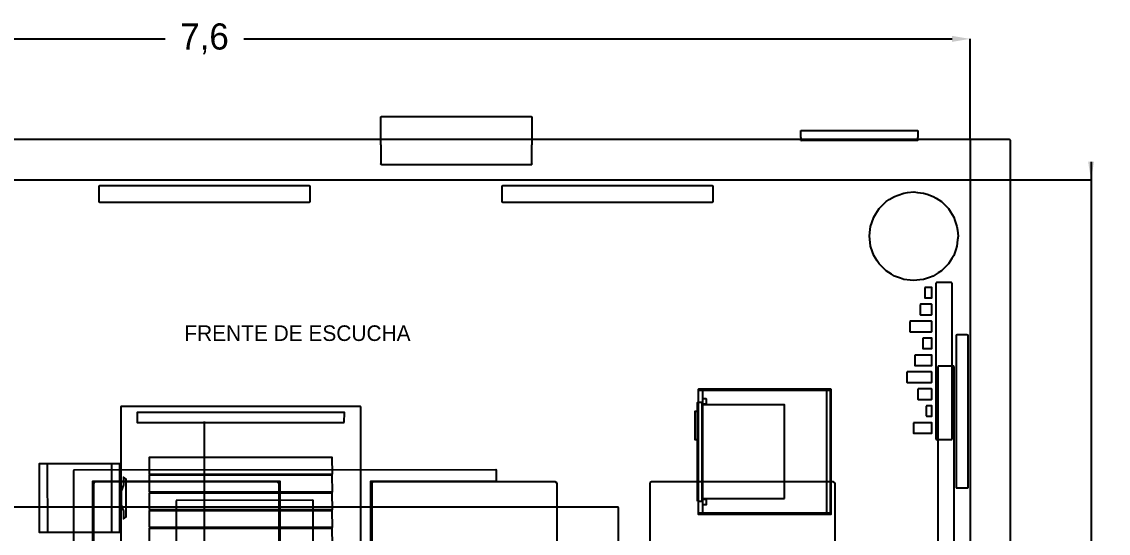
# Model space of a CAD drawing. Header units: metres. Extents: x 1133.8 to 1142.49, y -6.25 to 0.59.
# Drawn here: x 1137.09 to 1142.49, y -1.96 to 0.59 of the extents above; entities that cross this region are included whole.
import ezdxf

# ---------------------------------------------------------------- set-up
doc = ezdxf.new("R2010")
doc.units = ezdxf.units.M
for name, color, linetype in [('CORTE', 7, 'Continuous'), ('COTAS', 4, 'Continuous'), ('TEXTOS', 7, 'Continuous'), ('VISTA', 8, 'Continuous')]:
    doc.layers.add(name, color=color, linetype=linetype)
doc.dimstyles.get("Standard").update_dxf_attribs({"dimtxt": 2.5, "dimasz": 2.5, "dimexe": 1.25, "dimexo": 0.625, "dimtad": 1, "dimcen": 2.5, "dimazin": 3, "dimtfac": 1, "dimtmove": 0, "dimatfit": 3})

# ---------------------------------------------------------------- blocks, each defined once
blk = doc.blocks.new('_CLOSEDFILLED')
at = {"color": 0, "linetype": 'BYBLOCK'}
blk.add_solid([(-1, 0.164), (0, 0), (-1, -0.164)], dxfattribs=at)
blk = doc.blocks.new('*D1')
for p, q in [((1134.2, 0), (1134.2, 0.5)), ((1134.29, 0.5), (1137.805, 0.5)), ((1138.195, 0.5), (1141.71, 0.5)), ((1141.8, 0), (1141.8, 0.5))]:
    blk.add_line(p, q)
at = {"layer": 'Defpoints'}
for p in [(1134.2, 0.5), (1134.2, 0), (1141.8, 0)]:
    blk.add_point(p, dxfattribs=at)
at = {"layer": 'COTAS', "xscale": 0.09, "yscale": 0.09, "rotation": 180}
blk.add_blockref('_CLOSEDFILLED', (1134.2, 0.5), dxfattribs=at)
at = {"layer": 'COTAS', "xscale": 0.09, "yscale": 0.09}
blk.add_blockref('_CLOSEDFILLED', (1141.8, 0.5), dxfattribs=at)
at = {"layer": 'COTAS', "insert": (1138, 0.5), "char_height": 0.13, "attachment_point": 5}
blk.add_mtext('7,6', dxfattribs=at)
blk = doc.blocks.new('*D2')
for p, q in [((1142.4, -0.11), (1142.4, -2.805)), ((1142, -0.2), (1142.4, -0.2)), ((1142.4, -3.195), (1142.4, -5.89)), ((1142, -5.8), (1142.4, -5.8))]:
    blk.add_line(p, q)
at = {"layer": 'Defpoints'}
for p in [(1142, -0.2), (1142.4, -0.2), (1142, -5.8)]:
    blk.add_point(p, dxfattribs=at)
at = {"layer": 'COTAS', "xscale": 0.09, "yscale": 0.09}
for p, rotation in [((1142.4, -0.2), 270), ((1142.4, -5.8), 90)]:
    blk.add_blockref('_CLOSEDFILLED', p, dxfattribs=dict(at, rotation=rotation))
at = {"layer": 'COTAS', "insert": (1142.4, -3), "char_height": 0.13, "attachment_point": 5, "rotation": 90}
blk.add_mtext('5,6', dxfattribs=at)

msp = doc.modelspace()

# ---------------------------------------------------------------- linework, layer by layer
at = {"layer": 'CORTE'}
for p, q in [((1138.8753, 0.1116), (1138.875, 0.1105)), ((1138.875, -0.0262), (1138.875, 0.1105)), ((1138.8753, 0.1116), (1138.8758, 0.1131)), ((1138.876, 0.1133), (1138.8758, 0.1131)), ((1138.876, 0.1133), (1138.8763, 0.1137)), ((1138.8763, 0.1137), (1138.8767, 0.114)), ((1138.8767, 0.114), (1138.8769, 0.1142)), ((1138.8769, 0.1142), (1138.8784, 0.1147)), ((1138.8784, 0.1147), (1138.8795, 0.115)), ((1138.8795, 0.115), (1139.318, 0.115)), ((1139.318, 0.115), (1139.6205, 0.115)), ((1139.6205, 0.115), (1139.622, 0.1145)), ((1139.622, 0.1145), (1139.6231, 0.1142)), ((1139.6231, 0.1142), (1139.6234, 0.1139)), ((1139.6234, 0.1139), (1139.6237, 0.1137)), ((1139.6237, 0.1137), (1139.624, 0.1133)), ((1139.6242, 0.1131), (1139.624, 0.1133)), ((1139.6242, 0.1131), (1139.6247, 0.1116)), ((1139.625, 0.1105), (1139.6247, 0.1116)), ((1139.625, 0.1105), (1139.625, -0.0262)), ((1138.875, -0.0262), (1138.875, -0.0262)), ((1138.875, -0.0262), (1138.875, -0.1205)), ((1139.625, -0.1205), (1139.625, -0.0262)), ((1138.8755, -0.122), (1138.875, -0.1205)), ((1138.8755, -0.122), (1138.8758, -0.1231)), ((1138.8761, -0.1234), (1138.8758, -0.1231)), ((1138.8761, -0.1234), (1138.8763, -0.1237)), ((1138.8767, -0.124), (1138.8763, -0.1237)), ((1138.8769, -0.1242), (1138.8767, -0.124)), ((1138.8784, -0.1247), (1138.8769, -0.1242)), ((1138.8795, -0.125), (1138.8784, -0.1247)), ((1139.318, -0.125), (1138.8795, -0.125)), ((1139.6205, -0.125), (1139.318, -0.125)), ((1139.622, -0.1245), (1139.6205, -0.125)), ((1139.6231, -0.1242), (1139.622, -0.1245)), ((1139.6234, -0.1239), (1139.6231, -0.1242)), ((1139.6237, -0.1237), (1139.6234, -0.1239)), ((1139.6237, -0.1237), (1139.6239, -0.1234)), ((1139.6242, -0.1231), (1139.6239, -0.1234)), ((1139.6242, -0.1231), (1139.6245, -0.122)), ((1139.625, -0.1205), (1139.6245, -0.122))]:
    msp.add_line(p, q, dxfattribs=at)
for points in [[(1134.0045, -0.2), (1138.7513, -0.2), (1141.9955, -0.2), (1141.997, -0.1995), (1141.9981, -0.1992), (1141.9984, -0.1989), (1141.9987, -0.1987), (1141.9989, -0.1984), (1141.9992, -0.1981), (1141.9995, -0.197), (1142, -0.1955), (1142, -0.118), (1142, -0.0045), (1141.9997, -0.0034), (1141.9992, -0.0019), (1141.999, -0.0017), (1141.9987, -0.0013), (1141.9984, -0.0011), (1141.9981, -0.0008), (1141.997, -0.0005), (1141.9955, 0), (1138.7513, 0), (1134.0045, 0)], [(1142, -3.5632), (1142, -0.0045), (1141.9997, -0.0034), (1141.9992, -0.0019), (1141.999, -0.0017), (1141.9987, -0.0013), (1141.9984, -0.0011), (1141.9981, -0.0008), (1141.997, -0.0005), (1141.9955, 0), (1141.918, 0), (1141.8045, 0), (1141.8034, -0.0003), (1141.8019, -0.0008), (1141.8017, -0.001), (1141.8013, -0.0013), (1141.801, -0.0017), (1141.801, -0.0017), (1141.8008, -0.0019), (1141.8003, -0.0034), (1141.8, -0.0045), (1141.8, -3.5632)]]:
    msp.add_lwpolyline(points, dxfattribs=at)
at = {"layer": 'VISTA'}
for p, q in [((1140.9601, 0.0436), (1140.96, 0.0433)), ((1140.96, 0.0106), (1140.96, 0.0433)), ((1140.96, 0.0106), (1140.96, -0.0033)), ((1140.9601, 0.0436), (1140.9603, 0.0443)), ((1140.9604, 0.0443), (1140.9603, 0.0443)), ((1140.9604, 0.0443), (1140.9605, 0.0445)), ((1140.9605, 0.0445), (1140.9607, 0.0446)), ((1140.9607, 0.0447), (1140.9614, 0.0449)), ((1140.9607, 0.0446), (1140.9607, 0.0447)), ((1140.9614, 0.0449), (1140.9617, 0.045)), ((1140.9617, 0.045), (1141.3663, 0.045)), ((1141.3663, 0.045), (1141.5383, 0.045)), ((1141.5383, 0.045), (1141.539, 0.0448)), ((1141.539, 0.0448), (1141.5393, 0.0447)), ((1141.5393, 0.0447), (1141.5394, 0.0446)), ((1141.5394, 0.0446), (1141.5395, 0.0445)), ((1141.5395, 0.0445), (1141.5396, 0.0443)), ((1141.5397, 0.0443), (1141.5396, 0.0443)), ((1141.5397, 0.0443), (1141.5399, 0.0436)), ((1141.54, 0.0433), (1141.5399, 0.0436)), ((1141.54, 0.0433), (1141.54, 0.0106)), ((1141.54, 0.0106), (1141.54, 0.0106)), ((1141.54, -0.0033), (1141.54, 0.0106)), ((1140.9602, -0.004), (1140.96, -0.0033)), ((1140.9602, -0.004), (1140.9603, -0.0043)), ((1140.9604, -0.0044), (1140.9603, -0.0043)), ((1140.9604, -0.0044), (1140.9605, -0.0045)), ((1140.9607, -0.0046), (1140.9605, -0.0045)), ((1140.9607, -0.0047), (1140.9607, -0.0046)), ((1140.9614, -0.0049), (1140.9607, -0.0047)), ((1140.9617, -0.005), (1140.9614, -0.0049)), ((1141.3663, -0.005), (1140.9617, -0.005)), ((1141.5383, -0.005), (1141.3663, -0.005)), ((1141.539, -0.0048), (1141.5383, -0.005)), ((1141.5393, -0.0047), (1141.539, -0.0048)), ((1141.5394, -0.0046), (1141.5393, -0.0047)), ((1141.5395, -0.0045), (1141.5394, -0.0046)), ((1141.5395, -0.0045), (1141.5396, -0.0044)), ((1141.5397, -0.0043), (1141.5396, -0.0044)), ((1141.5397, -0.0043), (1141.5398, -0.004)), ((1141.54, -0.0033), (1141.5398, -0.004)), ((1141.4421, -0.2756), (1141.471, -0.2655)), ((1141.471, -0.2655), (1141.4896, -0.2634)), ((1141.4896, -0.2634), (1141.52, -0.26)), ((1141.52, -0.26), (1141.5385, -0.2621)), ((1141.5385, -0.2621), (1141.569, -0.2655)), ((1141.569, -0.2655), (1141.5865, -0.2717)), ((1141.3612, -0.3297), (1141.3828, -0.308)), ((1141.3828, -0.308), (1141.3986, -0.2981)), ((1141.3986, -0.2981), (1141.4245, -0.2818)), ((1141.4245, -0.2818), (1141.4421, -0.2756)), ((1141.5865, -0.2717), (1141.6155, -0.2818)), ((1141.6155, -0.2818), (1141.6312, -0.2917)), ((1141.6312, -0.2917), (1141.6572, -0.308)), ((1141.6572, -0.308), (1141.6703, -0.3212)), ((1141.6703, -0.3212), (1141.692, -0.3428)), ((1141.3218, -0.3845), (1141.3317, -0.3688)), ((1141.3317, -0.3688), (1141.348, -0.3428)), ((1141.348, -0.3428), (1141.3612, -0.3297)), ((1141.692, -0.3428), (1141.7019, -0.3586)), ((1141.7019, -0.3586), (1141.7182, -0.3845)), ((1141.3021, -0.4615), (1141.3055, -0.431)), ((1141.3055, -0.431), (1141.3117, -0.4135)), ((1141.3117, -0.4135), (1141.3218, -0.3845)), ((1141.7182, -0.3845), (1141.7244, -0.4021)), ((1141.7244, -0.4021), (1141.7345, -0.431)), ((1141.7345, -0.431), (1141.7366, -0.4496)), ((1141.3, -0.48), (1141.3021, -0.4615)), ((1141.3034, -0.5104), (1141.3, -0.48)), ((1141.7366, -0.4496), (1141.74, -0.48)), ((1141.74, -0.48), (1141.7379, -0.4985)), ((1141.3055, -0.529), (1141.3034, -0.5104)), ((1141.3156, -0.5579), (1141.3055, -0.529)), ((1141.7345, -0.529), (1141.7283, -0.5465)), ((1141.7379, -0.4985), (1141.7345, -0.529)), ((1141.3218, -0.5755), (1141.3156, -0.5579)), ((1141.3381, -0.6014), (1141.3218, -0.5755)), ((1141.7083, -0.5912), (1141.692, -0.6172)), ((1141.7182, -0.5755), (1141.7083, -0.5912)), ((1141.7283, -0.5465), (1141.7182, -0.5755)), ((1141.348, -0.6172), (1141.3381, -0.6014)), ((1141.3697, -0.6388), (1141.348, -0.6172)), ((1141.3828, -0.652), (1141.3697, -0.6388)), ((1141.6788, -0.6303), (1141.6572, -0.652)), ((1141.692, -0.6172), (1141.6788, -0.6303)), ((1141.4088, -0.6683), (1141.3828, -0.652)), ((1141.4245, -0.6782), (1141.4088, -0.6683)), ((1141.4535, -0.6883), (1141.4245, -0.6782)), ((1141.471, -0.6945), (1141.4535, -0.6883)), ((1141.5015, -0.6979), (1141.471, -0.6945)), ((1141.52, -0.7), (1141.5015, -0.6979)), ((1141.5504, -0.6966), (1141.52, -0.7)), ((1141.569, -0.6945), (1141.5504, -0.6966)), ((1141.5979, -0.6844), (1141.569, -0.6945)), ((1141.6155, -0.6782), (1141.5979, -0.6844)), ((1141.6414, -0.6619), (1141.6155, -0.6782)), ((1141.6572, -0.652), (1141.6414, -0.6619)), ((1138, -3.1), (1138, -1.4))]:
    msp.add_line(p, q, dxfattribs=at)
for points in [[(1137.476, -0.2317), (1137.4758, -0.2319), (1137.4752, -0.2338), (1137.475, -0.2345), (1137.475, -0.2863), (1137.475, -0.3055), (1137.4756, -0.3074), (1137.4758, -0.3081), (1137.4762, -0.3085), (1137.4763, -0.3087), (1137.4767, -0.309), (1137.4769, -0.3092), (1137.4788, -0.3098), (1137.4795, -0.31), (1138.2395, -0.31), (1138.5205, -0.31), (1138.5224, -0.3094), (1138.5231, -0.3092), (1138.5235, -0.3088), (1138.5237, -0.3087), (1138.5238, -0.3085), (1138.5242, -0.3081), (1138.5244, -0.3074), (1138.525, -0.3055), (1138.525, -0.2863), (1138.525, -0.2345), (1138.5248, -0.2338), (1138.5242, -0.2319), (1138.524, -0.2317), (1138.5237, -0.2313), (1138.5235, -0.2312), (1138.5231, -0.2308), (1138.5224, -0.2306), (1138.5205, -0.23), (1138.2395, -0.23), (1137.4795, -0.23), (1137.4788, -0.2302), (1137.4769, -0.2308), (1137.4767, -0.231), (1137.4763, -0.2313), (1137.476, -0.2317)], [(1139.476, -0.2317), (1139.4758, -0.2319), (1139.4752, -0.2338), (1139.475, -0.2345), (1139.475, -0.2863), (1139.475, -0.3055), (1139.4756, -0.3074), (1139.4758, -0.3081), (1139.4762, -0.3085), (1139.4763, -0.3087), (1139.4767, -0.309), (1139.4769, -0.3092), (1139.4788, -0.3098), (1139.4795, -0.31), (1140.2395, -0.31), (1140.5205, -0.31), (1140.5224, -0.3094), (1140.5231, -0.3092), (1140.5235, -0.3088), (1140.5237, -0.3087), (1140.5238, -0.3085), (1140.5242, -0.3081), (1140.5244, -0.3074), (1140.525, -0.3055), (1140.525, -0.2863), (1140.525, -0.2345), (1140.5248, -0.2338), (1140.5242, -0.2319), (1140.524, -0.2317), (1140.5237, -0.2313), (1140.5235, -0.2312), (1140.5231, -0.2308), (1140.5224, -0.2306), (1140.5205, -0.23), (1140.2395, -0.23), (1139.4795, -0.23), (1139.4788, -0.2302), (1139.4769, -0.2308), (1139.4767, -0.231), (1139.4763, -0.2313), (1139.476, -0.2317)], [(1141.5756, -0.7346), (1141.575, -0.736), (1141.575, -0.784), (1141.5756, -0.7854), (1141.577, -0.786), (1141.608, -0.786), (1141.6094, -0.7854), (1141.61, -0.784), (1141.61, -0.736), (1141.6094, -0.7346), (1141.608, -0.734), (1141.577, -0.734), (1141.5756, -0.7346)], [(1141.6307, -0.7114), (1141.6306, -0.7115), (1141.6301, -0.7131), (1141.63, -0.7135), (1141.63, -1.3411), (1141.63, -1.4865), (1141.6305, -1.4881), (1141.6306, -1.4885), (1141.631, -1.4889), (1141.631, -1.489), (1141.6314, -1.4893), (1141.6315, -1.4894), (1141.6331, -1.4899), (1141.6335, -1.49), (1141.6928, -1.49), (1141.7065, -1.49), (1141.7081, -1.4895), (1141.7085, -1.4894), (1141.7089, -1.489), (1141.709, -1.489), (1141.709, -1.4889), (1141.7094, -1.4885), (1141.7095, -1.4881), (1141.71, -1.4865), (1141.71, -1.3411), (1141.71, -0.7135), (1141.7099, -0.7131), (1141.7094, -0.7115), (1141.7093, -0.7114), (1141.709, -0.711), (1141.7089, -0.711), (1141.7085, -0.7106), (1141.7081, -0.7105), (1141.7065, -0.71), (1141.6928, -0.71), (1141.6335, -0.71), (1141.6331, -0.7101), (1141.6315, -0.7106), (1141.6314, -0.7107), (1141.631, -0.711), (1141.6307, -0.7114)], [(1141.5526, -0.8186), (1141.552, -0.82), (1141.552, -0.868), (1141.5526, -0.8694), (1141.554, -0.87), (1141.608, -0.87), (1141.6094, -0.8694), (1141.61, -0.868), (1141.61, -0.82), (1141.6094, -0.8186), (1141.608, -0.818), (1141.554, -0.818), (1141.5526, -0.8186)], [(1141.5006, -0.9026), (1141.5, -0.904), (1141.5, -0.952), (1141.5006, -0.9534), (1141.502, -0.954), (1141.608, -0.954), (1141.6094, -0.9534), (1141.61, -0.952), (1141.61, -0.904), (1141.6094, -0.9026), (1141.608, -0.902), (1141.502, -0.902), (1141.5006, -0.9026)], [(1141.7309, -0.9718), (1141.7308, -0.9719), (1141.7302, -0.9739), (1141.73, -0.9745), (1141.73, -1.5518), (1141.73, -1.7255), (1141.7306, -1.7275), (1141.7308, -1.7281), (1141.7312, -1.7285), (1141.7313, -1.7287), (1141.7318, -1.7291), (1141.7319, -1.7292), (1141.7339, -1.7298), (1141.7345, -1.73), (1141.7737, -1.73), (1141.7855, -1.73), (1141.7875, -1.7294), (1141.7881, -1.7292), (1141.7885, -1.7288), (1141.7887, -1.7287), (1141.7888, -1.7285), (1141.7892, -1.7281), (1141.7894, -1.7275), (1141.79, -1.7255), (1141.79, -1.5518), (1141.79, -0.9745), (1141.7898, -0.9739), (1141.7892, -0.9719), (1141.7891, -0.9718), (1141.7887, -0.9713), (1141.7885, -0.9712), (1141.7881, -0.9708), (1141.7875, -0.9706), (1141.7855, -0.97), (1141.7737, -0.97), (1141.7345, -0.97), (1141.7339, -0.9702), (1141.7319, -0.9708), (1141.7318, -0.9709), (1141.7313, -0.9713), (1141.7309, -0.9718)], [(1141.5656, -0.9866), (1141.565, -0.988), (1141.565, -1.036), (1141.5656, -1.0374), (1141.567, -1.038), (1141.608, -1.038), (1141.6094, -1.0374), (1141.61, -1.036), (1141.61, -0.988), (1141.6094, -0.9866), (1141.608, -0.986), (1141.567, -0.986), (1141.5656, -0.9866)], [(1141.5256, -1.0706), (1141.525, -1.072), (1141.525, -1.12), (1141.5256, -1.1214), (1141.527, -1.122), (1141.608, -1.122), (1141.6094, -1.1214), (1141.61, -1.12), (1141.61, -1.072), (1141.6094, -1.0706), (1141.608, -1.07), (1141.527, -1.07), (1141.5256, -1.0706)], [(1141.4856, -1.1546), (1141.485, -1.156), (1141.485, -1.204), (1141.4856, -1.2054), (1141.487, -1.206), (1141.608, -1.206), (1141.6094, -1.2054), (1141.61, -1.204), (1141.61, -1.156), (1141.6094, -1.1546), (1141.608, -1.154), (1141.487, -1.154), (1141.4856, -1.1546)], [(1140.451, -1.245), (1141.109, -1.245), (1141.1097, -1.2447), (1141.11, -1.244), (1141.11, -1.241), (1141.1097, -1.2403), (1141.109, -1.24), (1140.451, -1.24), (1140.4503, -1.2403), (1140.45, -1.241), (1140.45, -1.244), (1140.4503, -1.2447), (1140.451, -1.245)], [(1141.5406, -1.2386), (1141.54, -1.24), (1141.54, -1.288), (1141.5406, -1.2894), (1141.542, -1.29), (1141.608, -1.29), (1141.6094, -1.2894), (1141.61, -1.288), (1141.61, -1.24), (1141.6094, -1.2386), (1141.608, -1.238), (1141.542, -1.238), (1141.5406, -1.2386)], [(1141.1097, -1.8547), (1141.1097, -1.2453), (1140.4503, -1.2453), (1140.4503, -1.8547), (1141.1097, -1.8547)], [(1140.472, -1.312), (1140.49, -1.312), (1140.4907, -1.3117), (1140.491, -1.311), (1140.491, -1.289), (1140.4907, -1.2883), (1140.49, -1.288), (1140.472, -1.288), (1140.4713, -1.2883), (1140.471, -1.289), (1140.471, -1.311), (1140.4713, -1.3117), (1140.472, -1.312)], [(1141.0888, -1.8588), (1141.0888, -1.2412), (1140.4712, -1.2412), (1140.4712, -1.8588), (1141.0888, -1.8588)], [(1141.106, -1.85), (1141.109, -1.85), (1141.1097, -1.8498), (1141.11, -1.8492), (1141.11, -1.2508), (1141.1097, -1.2502), (1141.109, -1.25), (1141.106, -1.25), (1141.1053, -1.2502), (1141.105, -1.2508), (1141.105, -1.8492), (1141.1053, -1.8498), (1141.106, -1.85)], [(1137.5881, -4.675), (1138.7719, -4.675), (1138.7757, -4.673), (1138.7765, -1.3298), (1138.7746, -1.3259), (1137.5881, -1.325), (1137.5843, -1.327), (1137.5843, -4.673), (1137.5881, -4.675)], [(1140.4475, -1.795), (1140.4665, -1.795), (1140.4695, -1.792), (1140.4695, -1.308), (1140.4665, -1.305), (1140.4475, -1.305), (1140.4445, -1.308), (1140.4445, -1.792), (1140.4475, -1.795)], [(1140.4475, -1.795), (1140.4665, -1.795), (1140.4695, -1.792), (1140.4695, -1.308), (1140.4665, -1.305), (1140.4475, -1.305), (1140.4445, -1.308), (1140.4445, -1.792), (1140.4475, -1.795)], [(1140.4475, -1.795), (1140.4665, -1.795), (1140.4695, -1.792), (1140.4695, -1.308), (1140.4665, -1.305), (1140.4475, -1.305), (1140.4445, -1.308), (1140.4445, -1.792), (1140.4475, -1.795)], [(1140.4475, -1.795), (1140.4665, -1.795), (1140.4695, -1.792), (1140.4695, -1.308), (1140.4665, -1.305), (1140.4475, -1.305), (1140.4445, -1.308), (1140.4445, -1.792), (1140.4475, -1.795)], [(1140.4475, -1.795), (1140.4665, -1.795), (1140.4695, -1.792), (1140.4695, -1.308), (1140.4665, -1.305), (1140.4475, -1.305), (1140.4445, -1.308), (1140.4445, -1.792), (1140.4475, -1.795)], [(1140.4475, -1.795), (1140.4665, -1.795), (1140.4695, -1.792), (1140.4695, -1.308), (1140.4665, -1.305), (1140.4475, -1.305), (1140.4445, -1.308), (1140.4445, -1.792), (1140.4475, -1.795)], [(1140.4475, -1.795), (1140.4665, -1.795), (1140.4695, -1.792), (1140.4695, -1.308), (1140.4665, -1.305), (1140.4475, -1.305), (1140.4445, -1.308), (1140.4445, -1.792), (1140.4475, -1.795)], [(1140.4475, -1.795), (1140.4665, -1.795), (1140.4695, -1.792), (1140.4695, -1.308), (1140.4665, -1.305), (1140.4475, -1.305), (1140.4445, -1.308), (1140.4445, -1.792), (1140.4475, -1.795)], [(1140.8787, -1.7822), (1140.8787, -1.3178), (1140.4693, -1.3178), (1140.4693, -1.7822), (1140.8787, -1.7822)], [(1140.8787, -1.7822), (1140.8787, -1.3178), (1140.4693, -1.3178), (1140.4693, -1.7822), (1140.8787, -1.7822)], [(1140.8787, -1.7822), (1140.8787, -1.3178), (1140.4693, -1.3178), (1140.4693, -1.7822), (1140.8787, -1.7822)], [(1140.8787, -1.7822), (1140.8787, -1.3178), (1140.4693, -1.3178), (1140.4693, -1.7822), (1140.8787, -1.7822)], [(1140.8787, -1.7822), (1140.8787, -1.3178), (1140.4693, -1.3178), (1140.4693, -1.7822), (1140.8787, -1.7822)], [(1140.8787, -1.7822), (1140.8787, -1.3178), (1140.4693, -1.3178), (1140.4693, -1.7822), (1140.8787, -1.7822)], [(1140.8787, -1.7822), (1140.8787, -1.3178), (1140.4693, -1.3178), (1140.4693, -1.7822), (1140.8787, -1.7822)], [(1140.8787, -1.7822), (1140.8787, -1.3178), (1140.4693, -1.3178), (1140.4693, -1.7822), (1140.8787, -1.7822)], [(1141.5826, -1.3226), (1141.582, -1.324), (1141.582, -1.372), (1141.5826, -1.3734), (1141.584, -1.374), (1141.608, -1.374), (1141.6094, -1.3734), (1141.61, -1.372), (1141.61, -1.324), (1141.6094, -1.3226), (1141.608, -1.322), (1141.584, -1.322), (1141.5826, -1.3226)], [(1138.694, -1.405), (1138.695, -1.356), (1137.666, -1.355), (1137.6653, -1.4047), (1138.694, -1.405)], [(1140.446, -1.49), (1140.446, -1.35), (1140.434, -1.35), (1140.434, -1.49), (1140.446, -1.49)], [(1140.446, -1.49), (1140.446, -1.35), (1140.434, -1.35), (1140.434, -1.49), (1140.446, -1.49)], [(1140.446, -1.49), (1140.446, -1.35), (1140.434, -1.35), (1140.434, -1.49), (1140.446, -1.49)], [(1140.446, -1.49), (1140.446, -1.35), (1140.434, -1.35), (1140.434, -1.49), (1140.446, -1.49)], [(1140.446, -1.49), (1140.446, -1.35), (1140.434, -1.35), (1140.434, -1.49), (1140.446, -1.49)], [(1140.446, -1.49), (1140.446, -1.35), (1140.434, -1.35), (1140.434, -1.49), (1140.446, -1.49)], [(1140.446, -1.49), (1140.446, -1.35), (1140.434, -1.35), (1140.434, -1.49), (1140.446, -1.49)], [(1140.446, -1.49), (1140.446, -1.35), (1140.434, -1.35), (1140.434, -1.49), (1140.446, -1.49)], [(1141.5186, -1.4066), (1141.518, -1.408), (1141.518, -1.456), (1141.5186, -1.4574), (1141.52, -1.458), (1141.608, -1.458), (1141.6094, -1.4574), (1141.61, -1.456), (1141.61, -1.408), (1141.6094, -1.4066), (1141.608, -1.406), (1141.52, -1.406), (1141.5186, -1.4066)], [(1137.1804, -1.6104), (1137.1803, -1.6105), (1137.1802, -1.6107), (1137.18, -1.6111), (1137.18, -1.7373), (1137.18, -1.9489), (1137.1801, -1.9491), (1137.1803, -1.9495), (1137.1803, -1.9496), (1137.1804, -1.9497), (1137.1805, -1.9497), (1137.1806, -1.9498), (1137.181, -1.9499), (1137.1815, -1.95), (1137.3298, -1.95), (1137.5785, -1.95), (1137.5788, -1.9499), (1137.5794, -1.9498), (1137.5794, -1.9497), (1137.5796, -1.9497), (1137.5797, -1.9496), (1137.5797, -1.9495), (1137.5799, -1.9491), (1137.58, -1.9489), (1137.58, -1.7373), (1137.58, -1.6111), (1137.5798, -1.6107), (1137.5797, -1.6105), (1137.5796, -1.6104), (1137.5796, -1.6103), (1137.5794, -1.6103), (1137.5794, -1.6102), (1137.5788, -1.6101), (1137.5785, -1.61), (1137.3298, -1.61), (1137.1815, -1.61), (1137.181, -1.6101), (1137.1806, -1.6102), (1137.1805, -1.6103), (1137.1804, -1.6103), (1137.1804, -1.6104)], [(1137.2217, -1.6107), (1137.22, -1.6117), (1137.2203, -1.9493), (1137.2207, -1.9483), (1137.2217, -1.95), (1137.5393, -1.9497), (1137.5383, -1.9493), (1137.54, -1.9483), (1137.5397, -1.6107), (1137.2217, -1.6107)], [(1137.7256, -1.661), (1138.635, -1.6604), (1138.6344, -1.579), (1137.7256, -1.5792), (1137.7256, -1.661)], [(1137.446, -2.66), (1137.446, -1.696), (1138.374, -1.696), (1138.374, -2.66), (1138.826, -2.66), (1138.826, -1.696), (1139.45, -1.696), (1139.4492, -1.6419), (1139.4455, -1.64), (1137.3519, -1.6408), (1137.35, -1.6445), (1137.3513, -2.6587), (1137.446, -2.66)], [(1137.7256, -1.749), (1138.635, -1.7484), (1138.6344, -1.667), (1137.7256, -1.6672), (1137.7256, -1.749)], [(1137.45, -4.291), (1137.4517, -4.2962), (1137.459, -4.3), (1138.361, -4.3), (1138.3662, -4.2983), (1138.37, -4.291), (1138.37, -1.709), (1138.3683, -1.7038), (1138.361, -1.7), (1137.459, -1.7), (1137.4526, -1.7026), (1137.45, -1.709), (1137.45, -4.291)], [(1137.586, -1.814), (1137.598, -1.8449), (1137.598, -1.883), (1137.612, -1.8737), (1137.612, -1.6863), (1137.598, -1.677), (1137.598, -1.7151), (1137.586, -1.746), (1137.586, -1.814)], [(1138.83, -4.291), (1138.8317, -4.2962), (1138.839, -4.3), (1139.741, -4.3), (1139.7462, -4.2983), (1139.75, -4.291), (1139.75, -1.709), (1139.7483, -1.7038), (1139.741, -1.7), (1138.839, -1.7), (1138.8326, -1.7026), (1138.83, -1.709), (1138.83, -4.291)], [(1140.21, -4.291), (1140.2117, -4.2962), (1140.219, -4.3), (1141.121, -4.3), (1141.1262, -4.2983), (1141.13, -4.291), (1141.13, -1.709), (1141.1283, -1.7038), (1141.121, -1.7), (1140.219, -1.7), (1140.2126, -1.7026), (1140.21, -1.709), (1140.21, -4.291)], [(1137.7256, -1.837), (1138.635, -1.8364), (1138.6344, -1.755), (1137.7256, -1.7552), (1137.7256, -1.837)], [(1136.305, -4.1705), (1136.3069, -4.1742), (1140.0505, -4.175), (1140.0542, -4.1731), (1140.055, -1.8295), (1140.0531, -1.8258), (1136.3095, -1.825), (1136.305, -1.8295), (1136.305, -4.1705)], [(1137.86, -1.7919), (1137.86, -4.2081), (1137.862, -4.21), (1138.538, -4.21), (1138.54, -4.2081), (1138.54, -3.4494), (1138.181, -3.4484), (1138.1786, -3.446), (1138.1786, -2.554), (1138.181, -2.5516), (1138.54, -2.5506), (1138.54, -1.7919), (1138.538, -1.79), (1137.86, -1.7919)], [(1140.472, -1.812), (1140.49, -1.812), (1140.4907, -1.8117), (1140.491, -1.811), (1140.491, -1.789), (1140.4907, -1.7883), (1140.49, -1.788), (1140.472, -1.788), (1140.4713, -1.7883), (1140.471, -1.789), (1140.471, -1.811), (1140.4713, -1.8117), (1140.472, -1.812)], [(1137.7256, -1.925), (1138.635, -1.9244), (1138.6344, -1.843), (1137.7256, -1.8432), (1137.7256, -1.925)], [(1140.451, -1.86), (1141.109, -1.86), (1141.1097, -1.8597), (1141.11, -1.859), (1141.11, -1.856), (1141.1097, -1.8553), (1141.109, -1.855), (1140.451, -1.855), (1140.4503, -1.8553), (1140.45, -1.856), (1140.45, -1.859), (1140.4503, -1.8597), (1140.451, -1.86)], [(1137.7256, -2.013), (1138.635, -2.0124), (1138.6344, -1.931), (1137.7256, -1.9312), (1137.7256, -2.013)]]:
    msp.add_lwpolyline(points, close=True, dxfattribs=at)
msp.add_lwpolyline([(1141.72, -2.2705), (1141.72, -1.9296), (1141.72, -1.1295), (1141.7198, -1.1287), (1141.7192, -1.1269), (1141.719, -1.1267), (1141.7187, -1.1263), (1141.7185, -1.1262), (1141.7181, -1.1258), (1141.7173, -1.1256), (1141.7155, -1.125), (1141.6943, -1.125), (1141.6445, -1.125), (1141.6437, -1.1252), (1141.6419, -1.1258), (1141.6417, -1.126), (1141.6413, -1.1263), (1141.641, -1.1267), (1141.641, -1.1267), (1141.6408, -1.1269), (1141.6402, -1.1287), (1141.64, -1.1295), (1141.64, -1.9296), (1141.64, -2.2705)], dxfattribs=at)

# ---------------------------------------------------------------- texts
at = {"layer": 'TEXTOS'}
msp.add_text('FRENTE DE ESCUCHA', height=0.0775, dxfattribs=at).set_placement((1137.9, -1))

# ---------------------------------------------------------------- dimensions: what is measured, and where the dimension line sits
at = {"layer": 'COTAS'}
dim = msp.add_linear_dim(base=(1134.2, 0.5), p1=(1134.2, 0), p2=(1141.8, 0), dimstyle='Standard', override={"dimtxt": 0.13, "dimasz": 0.09}, dxfattribs=at)
dim.commit()
dim.dimension.update_dxf_attribs({"geometry": '*D1', "text_midpoint": (1138, 0.5)})
dim = msp.add_linear_dim(base=(1142.4, -0.2), p1=(1142, -0.2), p2=(1142, -5.8), angle=90, dimstyle='Standard', override={"dimtxt": 0.13, "dimasz": 0.09}, dxfattribs=at)
dim.commit()
dim.dimension.update_dxf_attribs({"geometry": '*D2', "text_midpoint": (1142.4, -3)})

doc.saveas('drawing.dxf')
